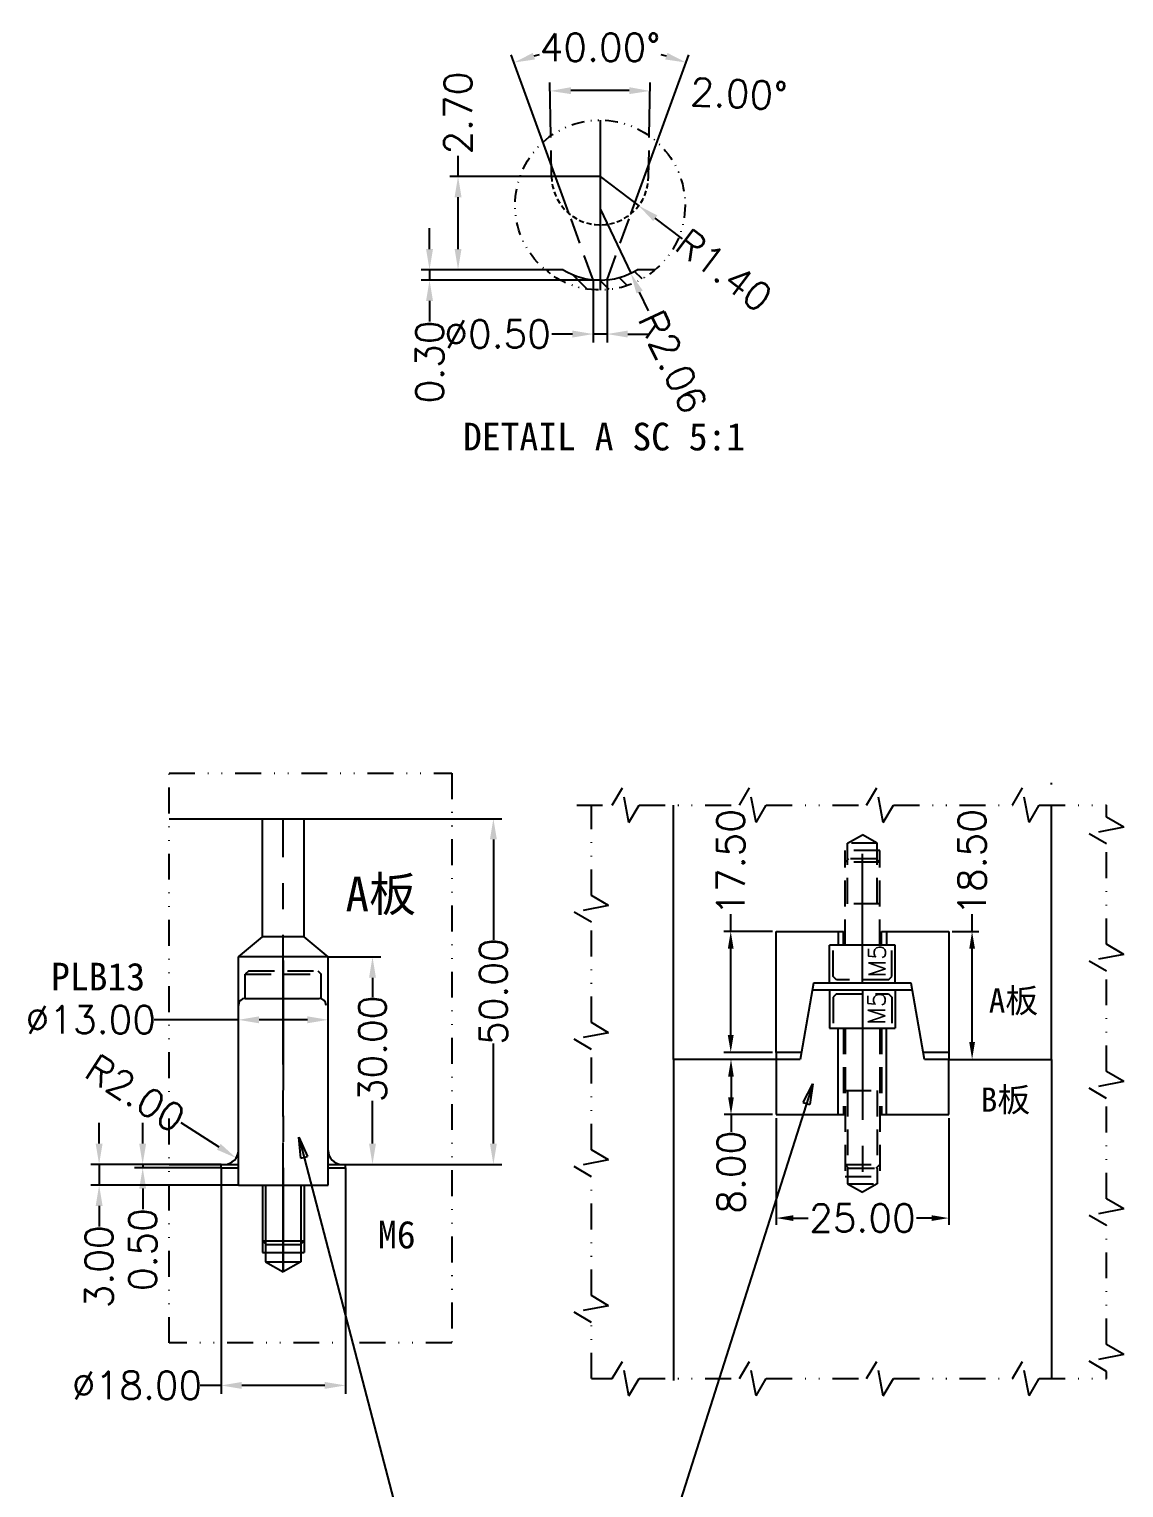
# Model space of a CAD drawing. Header units: millimetres. Extents: x -3459 to 4133, y -535 to 399.
# Drawn here: x 2599.4 to 2757.7, y -131.7 to 79.3 of the extents above; entities that cross this region are included whole.
import ezdxf

# ---------------------------------------------------------------- set-up
doc = ezdxf.new("R2010")
doc.units = ezdxf.units.MM
doc.header["$LTSCALE"] = 15
for name, pattern in [('CENTER', [2, 1.25, -0.25, 0.25, -0.25]), ('DASHED2', [0.375, 0.25, -0.125]), ('DIVIDE2', [0.625, 0.25, -0.125, 0, -0.125, 0, -0.125])]:
    doc.linetypes.add(name, pattern=pattern)
for name, color, linetype in [('cl', 1, 'CENTER'), ('DIM', 1, 'Continuous'), ('main', 4, 'Continuous'), ('PLASTIC', 3, 'Continuous'), ('SCREW', 6, 'DASHED2')]:
    doc.layers.add(name, color=color, linetype=linetype)
doc.styles.add('TXT', font='txt.shx')
doc.dimstyles.new('DIM-P4', dxfattribs={"dimtxt": 4, "dimasz": 3, "dimexe": 1.2, "dimexo": 0, "dimgap": 0.5, "dimtad": 0, "dimzin": 1, "dimdsep": 46, "dimtxsty": 'TXT', "dimcen": 0, "dimclrd": 256, "dimclre": 256, "dimclrt": 256, "dimazin": 0, "dimtfac": 1, "dimtmove": 0, "dimatfit": 3, "dimldrblk": 'CLOSEDBLANK', "dimfxl": 1, "dimtolj": 1, "dimtzin": 0, "dimarcsym": 0})
doc.dimstyles.new('DIM-P5', dxfattribs={"dimtxt": 4, "dimasz": 2.5, "dimexe": 1, "dimexo": 0.5, "dimgap": 0.5, "dimtad": 0, "dimzin": 1, "dimdsep": 46, "dimtxsty": 'TXT', "dimcen": 0, "dimclrd": 256, "dimclre": 256, "dimclrt": 256, "dimazin": 0, "dimtfac": 1, "dimtmove": 0, "dimatfit": 3, "dimldrblk": 'DOT', "dimfxl": 1, "dimtolj": 1, "dimtzin": 0, "dimarcsym": 0})

# ---------------------------------------------------------------- blocks, each defined once
blk = doc.blocks.new('*D8')
at = {"layer": 'DEFPOINTS', "color": 0, "linetype": 'ByBlock'}
for p in [(2642.62, -54.94), (2644.32, -84.94), (2649.03, -84.94)]:
    blk.add_point(p, dxfattribs=at)
at = {"layer": 'DIM', "linetype": 'ByBlock', "lineweight": -2}
for p, q in [((2642.62, -54.94), (2650.23, -54.94)), ((2649.03, -57.94), (2649.03, -60.74)), ((2649.03, -81.94), (2649.03, -75.74)), ((2644.32, -84.94), (2650.23, -84.94))]:
    blk.add_line(p, q, dxfattribs=at)
at = {"layer": 'DIM', "linetype": 'ByBlock'}
for points in [[(2648.53, -57.94), (2649.53, -57.94), (2649.03, -54.94)], [(2648.53, -81.94), (2649.53, -81.94), (2649.03, -84.94)]]:
    blk.add_solid(points, dxfattribs=at)
at = {"layer": 'DIM', "linetype": 'ByBlock', "insert": (2649.03, -68.24), "char_height": 4, "attachment_point": 5, "rotation": 90, "style": 'TXT'}
blk.add_mtext('\\A1;30.00', dxfattribs=at)
blk = doc.blocks.new('_ClosedBlank')
at = {"color": 0, "linetype": 'ByBlock', "lineweight": -2}
for p, q in [((-1, 0.167), (0, 0)), ((-1, 0.167), (-1, -0.167)), ((0, 0), (-1, -0.167))]:
    blk.add_line(p, q, dxfattribs=at)
blk = doc.blocks.new('*D10')
at = {"layer": 'DEFPOINTS', "color": 0, "linetype": 'ByBlock'}
for p in [(2660.49, -34.94), (2666.52, -34.94), (2660.49, -84.94)]:
    blk.add_point(p, dxfattribs=at)
at = {"layer": 'DIM', "linetype": 'ByBlock', "lineweight": -2}
for p, q in [((2660.49, -34.94), (2667.72, -34.94)), ((2666.52, -37.94), (2666.52, -52.44)), ((2666.52, -81.94), (2666.52, -67.44)), ((2660.49, -84.94), (2667.72, -84.94))]:
    blk.add_line(p, q, dxfattribs=at)
at = {"layer": 'DIM', "linetype": 'ByBlock'}
for points in [[(2666.02, -37.94), (2667.02, -37.94), (2666.52, -34.94)], [(2666.02, -81.94), (2667.02, -81.94), (2666.52, -84.94)]]:
    blk.add_solid(points, dxfattribs=at)
at = {"layer": 'DIM', "linetype": 'ByBlock', "insert": (2666.52, -59.94), "char_height": 4, "attachment_point": 5, "rotation": 90, "style": 'TXT'}
blk.add_mtext('\\A1;50.00', dxfattribs=at)
blk = doc.blocks.new('*D9')
at = {"layer": 'DEFPOINTS', "color": 0, "linetype": 'ByBlock'}
for p in [(2615.78, -84.94), (2627.12, -84.94), (2627.12, -85.44)]:
    blk.add_point(p, dxfattribs=at)
at = {"layer": 'DIM', "linetype": 'ByBlock', "lineweight": -2}
for p, q in [((2615.78, -81.94), (2615.78, -78.94)), ((2627.12, -84.94), (2614.58, -84.94)), ((2627.12, -85.44), (2614.58, -85.44)), ((2615.78, -84.94), (2615.78, -85.44)), ((2615.78, -88.44), (2615.78, -91.44))]:
    blk.add_line(p, q, dxfattribs=at)
at = {"layer": 'DIM', "linetype": 'ByBlock'}
for points in [[(2615.28, -81.94), (2616.28, -81.94), (2615.78, -84.94)], [(2615.28, -88.44), (2616.28, -88.44), (2615.78, -85.44)]]:
    blk.add_solid(points, dxfattribs=at)
at = {"layer": 'DIM', "linetype": 'ByBlock', "insert": (2615.78, -97.27), "char_height": 4, "attachment_point": 5, "rotation": 90, "style": 'TXT'}
blk.add_mtext('\\A1;0.50', dxfattribs=at)
blk = doc.blocks.new('*D30')
at = {"layer": 'DEFPOINTS', "color": 0, "linetype": 'ByBlock'}
for p in [(2629.62, -64.03), (2629.62, -70.19), (2642.62, -70.19)]:
    blk.add_point(p, dxfattribs=at)
at = {"layer": 'DIM', "linetype": 'ByBlock', "lineweight": -2}
for p, q in [((2629.62, -70.19), (2629.62, -62.83)), ((2642.62, -70.19), (2642.62, -62.83)), ((2629.62, -64.03), (2617.44, -64.03)), ((2639.62, -64.03), (2632.62, -64.03))]:
    blk.add_line(p, q, dxfattribs=at)
at = {"layer": 'DIM', "linetype": 'ByBlock'}
for points in [[(2632.62, -63.53), (2632.62, -64.53), (2629.62, -64.03)], [(2639.62, -63.53), (2639.62, -64.53), (2642.62, -64.03)]]:
    blk.add_solid(points, dxfattribs=at)
at = {"layer": 'DIM', "linetype": 'ByBlock', "insert": (2608.27, -64.03), "char_height": 4, "attachment_point": 5, "style": 'TXT'}
blk.add_mtext('\\A1;%%c13.00', dxfattribs=at)
blk = doc.blocks.new('*D31')
at = {"layer": 'DEFPOINTS', "color": 0, "linetype": 'ByBlock'}
for p in [(2627.63, -82.94), (2629.31, -84.02)]:
    blk.add_point(p, dxfattribs=at)
at = {"layer": 'DIM', "linetype": 'ByBlock', "lineweight": -2}
blk.add_line((2621.32, -78.89), (2626.79, -82.4), dxfattribs=at)
at = {"layer": 'DIM', "linetype": 'ByBlock'}
blk.add_solid([(2627.06, -81.98), (2626.52, -82.82), (2629.31, -84.02)], dxfattribs=at)
at = {"layer": 'DIM', "linetype": 'ByBlock', "insert": (2614.72, -74.66), "char_height": 4, "attachment_point": 5, "rotation": 327.3235, "style": 'TXT'}
blk.add_mtext('\\A1;R2.00', dxfattribs=at)
blk = doc.blocks.new('*D109')
at = {"layer": 'DEFPOINTS', "color": 0, "linetype": 'ByBlock'}
for p in [(2700.86, -51.25), (2707.42, -51.25), (2707.42, -68.75)]:
    blk.add_point(p, dxfattribs=at)
at = {"layer": 'DIM', "linetype": 'ByBlock', "lineweight": -2}
for p, q in [((2700.86, -51.25), (2700.86, -48.75)), ((2706.92, -51.25), (2699.86, -51.25)), ((2700.86, -66.25), (2700.86, -53.75)), ((2706.92, -68.75), (2699.86, -68.75))]:
    blk.add_line(p, q, dxfattribs=at)
at = {"layer": 'DIM', "linetype": 'ByBlock'}
for points in [[(2700.44, -53.75), (2701.28, -53.75), (2700.86, -51.25)], [(2700.44, -66.25), (2701.28, -66.25), (2700.86, -68.75)]]:
    blk.add_solid(points, dxfattribs=at)
at = {"layer": 'DIM', "linetype": 'ByBlock', "insert": (2700.86, -41.25), "char_height": 4, "attachment_point": 5, "rotation": 90, "style": 'TXT'}
blk.add_mtext('\\A1;17.50', dxfattribs=at)
blk = doc.blocks.new('_Dot')
at = {"color": 0, "linetype": 'ByBlock', "lineweight": -2}
blk.add_line((-0.5, 0), (-1, 0), dxfattribs=at)
at = {"color": 0, "linetype": 'ByBlock', "const_width": 0.5}
blk.add_lwpolyline([(-0.25, 0, 1), (0.25, 0, 1)], format="xyb", close=True, dxfattribs=at)
blk = doc.blocks.new('*D110')
at = {"layer": 'DEFPOINTS', "color": 0, "linetype": 'ByBlock'}
for p in [(2703.89, -69.75), (2700.9, -77.75), (2707.42, -77.75)]:
    blk.add_point(p, dxfattribs=at)
at = {"layer": 'DIM', "linetype": 'ByBlock', "lineweight": -2}
for p, q in [((2703.39, -69.75), (2699.9, -69.75)), ((2700.9, -72.25), (2700.9, -75.25)), ((2706.92, -77.75), (2699.9, -77.75)), ((2700.9, -77.75), (2700.9, -80.25))]:
    blk.add_line(p, q, dxfattribs=at)
at = {"layer": 'DIM', "linetype": 'ByBlock'}
for points in [[(2700.48, -72.25), (2701.31, -72.25), (2700.9, -69.75)], [(2700.48, -75.25), (2701.31, -75.25), (2700.9, -77.75)]]:
    blk.add_solid(points, dxfattribs=at)
at = {"layer": 'DIM', "linetype": 'ByBlock', "insert": (2700.9, -86.08), "char_height": 4, "attachment_point": 5, "rotation": 90, "style": 'TXT'}
blk.add_mtext('\\A1;8.00', dxfattribs=at)
blk = doc.blocks.new('*D126')
at = {"layer": 'DEFPOINTS', "color": 0, "linetype": 'ByBlock'}
for p in [(2707.42, -77.75), (2732.42, -77.75), (2707.42, -92.71)]:
    blk.add_point(p, dxfattribs=at)
at = {"layer": 'DIM', "linetype": 'ByBlock', "lineweight": -2}
for p, q in [((2707.42, -78.25), (2707.42, -93.71)), ((2732.42, -78.25), (2732.42, -93.71)), ((2709.92, -92.71), (2712.08, -92.71)), ((2729.92, -92.71), (2727.75, -92.71))]:
    blk.add_line(p, q, dxfattribs=at)
at = {"layer": 'DIM', "linetype": 'ByBlock'}
for points in [[(2709.92, -92.3), (2709.92, -93.13), (2707.42, -92.71)], [(2729.92, -92.3), (2729.92, -93.13), (2732.42, -92.71)]]:
    blk.add_solid(points, dxfattribs=at)
at = {"layer": 'DIM', "linetype": 'ByBlock', "insert": (2719.92, -92.71), "char_height": 4, "attachment_point": 5, "style": 'TXT'}
blk.add_mtext('\\A1;25.00', dxfattribs=at)
blk = doc.blocks.new('*D133')
at = {"layer": 'DEFPOINTS', "color": 0, "linetype": 'ByBlock'}
for p in [(2732.42, -51.25), (2735.78, -51.25), (2732.42, -69.75)]:
    blk.add_point(p, dxfattribs=at)
at = {"layer": 'DIM', "linetype": 'ByBlock', "lineweight": -2}
for p, q in [((2735.78, -51.25), (2735.78, -48.75)), ((2732.92, -51.25), (2736.78, -51.25)), ((2735.78, -67.25), (2735.78, -53.75)), ((2732.92, -69.75), (2736.78, -69.75))]:
    blk.add_line(p, q, dxfattribs=at)
at = {"layer": 'DIM', "linetype": 'ByBlock'}
for points in [[(2735.37, -53.75), (2736.2, -53.75), (2735.78, -51.25)], [(2735.37, -67.25), (2736.2, -67.25), (2735.78, -69.75)]]:
    blk.add_solid(points, dxfattribs=at)
at = {"layer": 'DIM', "linetype": 'ByBlock', "insert": (2735.78, -41.25), "char_height": 4, "attachment_point": 5, "rotation": 90, "style": 'TXT'}
blk.add_mtext('\\A1;18.50', dxfattribs=at)
blk = doc.blocks.new('*D138')
at = {"layer": 'DEFPOINTS', "color": 0, "linetype": 'ByBlock'}
for p in [(2627.12, -84.94), (2609.48, -87.94), (2629.62, -87.94)]:
    blk.add_point(p, dxfattribs=at)
at = {"layer": 'DIM', "linetype": 'ByBlock', "lineweight": -2}
for p, q in [((2609.48, -81.94), (2609.48, -78.94)), ((2627.12, -84.94), (2608.28, -84.94)), ((2609.48, -84.94), (2609.48, -87.94)), ((2629.62, -87.94), (2608.28, -87.94)), ((2609.48, -90.94), (2609.48, -93.94))]:
    blk.add_line(p, q, dxfattribs=at)
at = {"layer": 'DIM', "linetype": 'ByBlock'}
for points in [[(2608.98, -81.94), (2609.98, -81.94), (2609.48, -84.94)], [(2608.98, -90.94), (2609.98, -90.94), (2609.48, -87.94)]]:
    blk.add_solid(points, dxfattribs=at)
at = {"layer": 'DIM', "linetype": 'ByBlock', "insert": (2609.48, -99.77), "char_height": 4, "attachment_point": 5, "rotation": 90, "style": 'TXT'}
blk.add_mtext('\\A1;3.00', dxfattribs=at)
blk = doc.blocks.new('*D139')
at = {"layer": 'DEFPOINTS', "color": 0, "linetype": 'ByBlock'}
for p in [(2627.12, -85.44), (2645.12, -85.44), (2627.12, -116.92)]:
    blk.add_point(p, dxfattribs=at)
at = {"layer": 'DIM', "linetype": 'ByBlock', "lineweight": -2}
for p, q in [((2627.12, -85.44), (2627.12, -118.12)), ((2645.12, -85.44), (2645.12, -118.12)), ((2627.12, -116.92), (2624.12, -116.92)), ((2642.12, -116.92), (2630.12, -116.92))]:
    blk.add_line(p, q, dxfattribs=at)
at = {"layer": 'DIM', "linetype": 'ByBlock'}
for points in [[(2630.12, -116.42), (2630.12, -117.42), (2627.12, -116.92)], [(2642.12, -116.42), (2642.12, -117.42), (2645.12, -116.92)]]:
    blk.add_solid(points, dxfattribs=at)
at = {"layer": 'DIM', "linetype": 'ByBlock', "insert": (2614.96, -116.92), "char_height": 4, "attachment_point": 5, "style": 'TXT'}
blk.add_mtext('\\A1;%%c18.00', dxfattribs=at)
blk = doc.blocks.new('*D140')
at = {"layer": 'DEFPOINTS', "color": 0, "linetype": 'ByBlock'}
for p in [(2680.96, 43.01), (2682.96, 43.01), (2680.96, 35.17)]:
    blk.add_point(p, dxfattribs=at)
at = {"layer": 'DIM', "linetype": 'ByBlock', "lineweight": -2}
for p, q in [((2680.96, 43.01), (2680.96, 33.97)), ((2682.96, 43.01), (2682.96, 33.97)), ((2677.96, 35.17), (2674.96, 35.17)), ((2682.96, 35.17), (2680.96, 35.17)), ((2685.96, 35.17), (2688.96, 35.17))]:
    blk.add_line(p, q, dxfattribs=at)
at = {"layer": 'DIM', "linetype": 'ByBlock'}
for points in [[(2677.96, 35.67), (2677.96, 34.67), (2680.96, 35.17)], [(2685.96, 35.67), (2685.96, 34.67), (2682.96, 35.17)]]:
    blk.add_solid(points, dxfattribs=at)
at = {"layer": 'DIM', "linetype": 'ByBlock', "insert": (2667.13, 35.17), "char_height": 4, "attachment_point": 5, "style": 'TXT'}
blk.add_mtext('\\A1;%%c0.50', dxfattribs=at)
blk = doc.blocks.new('*D141')
at = {"layer": 'DEFPOINTS', "color": 0, "linetype": 'ByBlock'}
for p in [(2686.19, 76.4), (2677.46, 52.64), (2686.47, 52.64), (2680.96, 43.01), (2682.96, 43.01)]:
    blk.add_point(p, dxfattribs=at)
at = {"layer": 'DIM', "linetype": 'ByBlock', "lineweight": -2}
for p, q in [((2677.46, 52.64), (2669.11, 75.58)), ((2686.47, 52.64), (2694.82, 75.58))]:
    blk.add_line(p, q, dxfattribs=at)
for start, end in [(104.0515, 105.2741), (74.7259, 75.9485)]:
    blk.add_arc((2681.96, 40.27), 36.38, start, end, dxfattribs=at)
at = {"layer": 'DIM', "linetype": 'ByBlock'}
for points in [[(2672.53, 74.89), (2672.23, 75.84), (2669.52, 74.45)], [(2691.7, 75.84), (2691.39, 74.89), (2694.4, 74.45)]]:
    blk.add_solid(points, dxfattribs=at)
at = {"layer": 'DIM', "linetype": 'ByBlock', "insert": (2681.96, 76.65), "char_height": 4, "attachment_point": 5, "style": 'TXT'}
blk.add_mtext('\\A1;40.00°', dxfattribs=at)
blk = doc.blocks.new('*D142')
at = {"layer": 'DEFPOINTS', "color": 0, "linetype": 'ByBlock'}
for p in [(2681.96, 57.97), (2687.55, 53.74)]:
    blk.add_point(p, dxfattribs=at)
at = {"layer": 'DIM', "linetype": 'ByBlock', "lineweight": -2}
for p, q in [((2681.96, 57.97), (2687.55, 53.74)), ((2693.89, 48.93), (2689.94, 51.93))]:
    blk.add_line(p, q, dxfattribs=at)
at = {"layer": 'DIM', "linetype": 'ByBlock'}
blk.add_solid([(2690.24, 52.33), (2689.64, 51.53), (2687.55, 53.74)], dxfattribs=at)
at = {"layer": 'DIM', "linetype": 'ByBlock', "insert": (2699.87, 44.4), "char_height": 4, "attachment_point": 5, "rotation": 322.8438, "style": 'TXT'}
blk.add_mtext('\\A1;R1.40', dxfattribs=at)
blk = doc.blocks.new('*D143')
at = {"layer": 'DEFPOINTS', "color": 0, "linetype": 'ByBlock'}
for p in [(2675.59, 44.47), (2657.28, 42.97), (2681.97, 42.97)]:
    blk.add_point(p, dxfattribs=at)
at = {"layer": 'DIM', "linetype": 'ByBlock', "lineweight": -2}
for p, q in [((2657.28, 47.47), (2657.28, 50.47)), ((2675.59, 44.47), (2656.08, 44.47)), ((2657.28, 44.47), (2657.28, 42.97)), ((2681.97, 42.97), (2656.08, 42.97)), ((2657.28, 39.97), (2657.28, 36.97))]:
    blk.add_line(p, q, dxfattribs=at)
at = {"layer": 'DIM', "linetype": 'ByBlock'}
for points in [[(2656.78, 47.47), (2657.78, 47.47), (2657.28, 44.47)], [(2656.78, 39.97), (2657.78, 39.97), (2657.28, 42.97)]]:
    blk.add_solid(points, dxfattribs=at)
at = {"layer": 'DIM', "linetype": 'ByBlock', "insert": (2657.28, 31.13), "char_height": 4, "attachment_point": 5, "rotation": 90, "style": 'TXT'}
blk.add_mtext('\\A1;0.30', dxfattribs=at)
blk = doc.blocks.new('*D144')
at = {"layer": 'DEFPOINTS', "color": 0, "linetype": 'ByBlock'}
for p in [(2681.97, 53.29), (2686.39, 43.96)]:
    blk.add_point(p, dxfattribs=at)
at = {"layer": 'DIM', "linetype": 'ByBlock', "lineweight": -2}
for p, q in [((2681.97, 53.29), (2686.39, 43.96)), ((2688.96, 38.54), (2687.67, 41.25))]:
    blk.add_line(p, q, dxfattribs=at)
at = {"layer": 'DIM', "linetype": 'ByBlock'}
blk.add_solid([(2688.13, 41.46), (2687.22, 41.04), (2686.39, 43.96)], dxfattribs=at)
at = {"layer": 'DIM', "linetype": 'ByBlock', "insert": (2692.46, 31.16), "char_height": 4, "attachment_point": 5, "rotation": 295.3607, "style": 'TXT'}
blk.add_mtext('\\A1;R2.06', dxfattribs=at)
blk = doc.blocks.new('*D145')
at = {"layer": 'DEFPOINTS', "color": 0, "linetype": 'ByBlock'}
for p in [(2679.55, 70.4), (2674.85, 63.85), (2689.07, 63.85), (2674.95, 57.97), (2688.97, 57.97)]:
    blk.add_point(p, dxfattribs=at)
at = {"layer": 'DIM', "linetype": 'ByBlock', "lineweight": -2}
for p, q in [((2674.85, 63.85), (2674.71, 71.54)), ((2689.07, 63.85), (2689.21, 71.54))]:
    blk.add_line(p, q, dxfattribs=at)
blk.add_arc((2681.96, -343.61), 414.02, 89.4152, 90.5848, dxfattribs=at)
at = {"layer": 'DIM', "linetype": 'ByBlock'}
for points in [[(2677.74, 69.88), (2677.73, 70.88), (2674.74, 70.34)], [(2686.19, 70.88), (2686.18, 69.88), (2689.19, 70.34)]]:
    blk.add_solid(points, dxfattribs=at)
at = {"layer": 'DIM', "linetype": 'ByBlock', "insert": (2702.05, 69.92), "char_height": 4, "attachment_point": 5, "rotation": 357.2184, "style": 'TXT'}
blk.add_mtext('\\A1;2.00°', dxfattribs=at)
blk = doc.blocks.new('*D146')
at = {"layer": 'DEFPOINTS', "color": 0, "linetype": 'ByBlock'}
for p in [(2661.41, 57.97), (2681.97, 57.97), (2675.59, 44.47)]:
    blk.add_point(p, dxfattribs=at)
at = {"layer": 'DIM', "linetype": 'ByBlock', "lineweight": -2}
for p, q in [((2661.41, 57.97), (2661.41, 60.97)), ((2681.97, 57.97), (2660.21, 57.97)), ((2661.41, 47.47), (2661.41, 54.97)), ((2675.59, 44.47), (2660.21, 44.47))]:
    blk.add_line(p, q, dxfattribs=at)
at = {"layer": 'DIM', "linetype": 'ByBlock'}
for points in [[(2660.91, 54.97), (2661.91, 54.97), (2661.41, 57.97)], [(2660.91, 47.47), (2661.91, 47.47), (2661.41, 44.47)]]:
    blk.add_solid(points, dxfattribs=at)
at = {"layer": 'DIM', "linetype": 'ByBlock', "insert": (2661.41, 67.14), "char_height": 4, "attachment_point": 5, "rotation": 90, "style": 'TXT'}
blk.add_mtext('\\A1;2.70', dxfattribs=at)

msp = doc.modelspace()

# ---------------------------------------------------------------- linework, layer by layer
at = {"color": 9, "linetype": 'DIVIDE2'}
msp.add_lwpolyline([(2619.593, -110.7753), (2619.593, -28.3416), (2660.4853, -28.3416), (2660.4853, -110.7753), (2619.593, -110.7753)], dxfattribs=at)
at = {"layer": 'cl', "linetype": 'ByBlock'}
msp.add_line((2681.9684, 66.1217), (2681.9684, 41.5409), dxfattribs=at)
at = {"layer": 'cl'}
msp.add_line((2636.1231, -100.5082), (2636.1231, -34.9367), dxfattribs=at)
at = {"layer": 'DIM', "linetype": 'ByBlock'}
for p, q in [((2707.4181, -68.749), (2707.4181, -69.749)), ((2732.4181, -68.749), (2732.4181, -69.749))]:
    msp.add_line(p, q, dxfattribs=at)
at = {"layer": 'main', "linetype": 'DASHED2'}
for p, q in [((2674.9518, 57.974), (2674.8492, 63.8547)), ((2688.9712, 57.974), (2689.0738, 63.8547)), ((2680.9615, 43.0144), (2677.4567, 52.644)), ((2682.9615, 43.0144), (2686.4664, 52.644))]:
    msp.add_line(p, q, dxfattribs=at)
at = {"layer": 'main', "linetype": 'ByBlock'}
for p, q in [((2674.3192, 44.2059), (2674.5873, 44.474)), ((2692.5761, -69.749), (2692.5761, -32.9933)), ((2747.2601, -69.749), (2747.2601, -32.9933)), ((2707.4181, -51.249), (2717.1681, -51.249)), ((2707.4181, -68.749), (2707.4181, -51.249)), ((2716.4181, -51.249), (2716.4181, -53.249)), ((2722.6681, -51.249), (2732.4181, -51.249)), ((2723.4181, -51.249), (2723.4181, -53.249)), ((2732.4181, -51.249), (2732.4181, -68.749)), ((2724.6681, -53.249), (2715.1681, -53.249)), ((2715.1681, -58.749), (2715.1681, -53.249)), ((2724.6681, -58.749), (2724.6681, -53.249)), ((2712.8574, -58.749), (2710.9181, -69.749)), ((2726.9788, -58.749), (2712.8574, -58.749)), ((2728.9181, -69.749), (2726.9788, -58.749)), ((2727.1551, -59.749), (2712.6811, -59.749)), ((2715.1681, -59.749), (2715.1681, -65.249)), ((2724.6681, -59.749), (2724.6681, -65.249)), ((2715.1681, -65.249), (2724.6681, -65.249)), ((2716.4181, -77.749), (2716.4181, -65.249)), ((2723.4181, -77.749), (2723.4181, -65.249)), ((2711.0944, -68.749), (2707.4181, -68.749)), ((2732.4181, -68.749), (2728.7418, -68.749)), ((2707.4181, -69.749), (2692.5761, -69.749)), ((2692.5761, -69.749), (2692.5761, -116.2066)), ((2710.9181, -69.749), (2707.4181, -69.749)), ((2707.4181, -69.749), (2707.4181, -77.749)), ((2732.4181, -69.749), (2728.9181, -69.749)), ((2732.4181, -77.749), (2732.4181, -69.749)), ((2732.4181, -69.749), (2747.2601, -69.749)), ((2747.2601, -69.749), (2747.2601, -115.9363)), ((2707.4181, -77.749), (2717.4181, -77.749)), ((2722.4181, -77.749), (2732.4181, -77.749)), ((2629.6231, -87.9367), (2629.6231, -84.9367)), ((2642.6231, -87.9367), (2642.6231, -84.9367))]:
    msp.add_line(p, q, dxfattribs=at)
at = {"layer": 'main', "linetype": 'DIVIDE2'}
for p, q in [((2683.7123, -32.9933), (2685.1853, -30.4933)), ((2686.1312, -35.4933), (2685.1853, -30.4933)), ((2702.1123, -32.9933), (2703.5852, -30.4933)), ((2704.5311, -35.4933), (2703.5852, -30.4933)), ((2720.5123, -32.9933), (2721.9852, -30.4933)), ((2722.9311, -35.4933), (2721.9852, -30.4933)), ((2741.6037, -32.9933), (2743.0766, -30.4933)), ((2744.0225, -35.4933), (2743.0766, -30.4933)), ((2747.2601, -30.0052), (2747.2601, -29.749)), ((2678.5811, -32.9933), (2683.7123, -32.9933)), ((2680.6983, -46.0291), (2680.6983, -32.9933)), ((2686.1312, -35.4933), (2687.6041, -32.9933)), ((2687.6041, -32.9933), (2702.1123, -32.9933)), ((2704.5311, -35.4933), (2706.0041, -32.9933)), ((2706.0041, -32.9933), (2720.5123, -32.9933)), ((2722.9311, -35.4933), (2724.404, -32.9933)), ((2724.404, -32.9933), (2741.6037, -32.9933)), ((2744.0225, -35.4933), (2745.4954, -32.9933)), ((2745.4954, -32.9933), (2755.2348, -32.9933)), ((2755.2348, -34.7037), (2755.2348, -32.9933)), ((2757.7348, -36.1767), (2755.2348, -34.7037)), ((2757.7348, -36.1767), (2752.7348, -37.1226)), ((2755.2348, -38.5955), (2752.7348, -37.1226)), ((2755.2348, -53.1037), (2755.2348, -38.5955)), ((2683.1983, -47.502), (2680.6983, -46.0291)), ((2683.1983, -47.502), (2678.1983, -48.4479)), ((2680.6983, -49.9209), (2678.1983, -48.4479)), ((2680.6983, -64.4291), (2680.6983, -49.9209)), ((2757.7348, -54.5767), (2752.7348, -55.5226)), ((2757.7348, -54.5767), (2755.2348, -53.1037)), ((2755.2348, -56.9955), (2752.7348, -55.5226)), ((2755.2348, -71.5037), (2755.2348, -56.9955)), ((2683.1983, -65.902), (2680.6983, -64.4291)), ((2683.1983, -65.902), (2678.1983, -66.8479)), ((2680.6983, -68.3208), (2678.1983, -66.8479)), ((2680.6983, -82.829), (2680.6983, -68.3208)), ((2757.7348, -72.9766), (2755.2348, -71.5037)), ((2757.7348, -72.9766), (2752.7348, -73.9225)), ((2755.2348, -75.3955), (2752.7348, -73.9225)), ((2755.2348, -89.9037), (2755.2348, -75.3955)), ((2683.1983, -84.302), (2678.1983, -85.2479)), ((2683.1983, -84.302), (2680.6983, -82.829)), ((2680.6983, -86.7208), (2678.1983, -85.2479)), ((2680.6983, -103.9204), (2680.6983, -86.7208)), ((2757.7348, -91.3766), (2755.2348, -89.9037)), ((2757.7348, -91.3766), (2752.7348, -92.3225)), ((2755.2348, -93.7954), (2752.7348, -92.3225)), ((2755.2348, -110.9951), (2755.2348, -93.7954)), ((2683.1983, -105.3934), (2678.1983, -106.3393)), ((2683.1983, -105.3934), (2680.6983, -103.9204)), ((2680.6983, -107.8122), (2678.1983, -106.3393)), ((2680.6983, -115.9363), (2680.6983, -107.8122)), ((2757.7348, -112.468), (2755.2348, -110.9951)), ((2683.7123, -115.9363), (2685.1853, -113.4363)), ((2686.1312, -118.4363), (2685.1853, -113.4363)), ((2702.1123, -115.9363), (2703.5852, -113.4363)), ((2704.5311, -118.4363), (2703.5852, -113.4363)), ((2720.5123, -115.9363), (2721.9852, -113.4363)), ((2722.9311, -118.4363), (2721.9852, -113.4363)), ((2741.6037, -115.9363), (2743.0766, -113.4363)), ((2744.0225, -118.4363), (2743.0766, -113.4363)), ((2757.7348, -112.468), (2752.7348, -113.4139)), ((2755.2348, -114.8868), (2752.7348, -113.4139)), ((2680.6983, -115.9363), (2683.7123, -115.9363)), ((2686.1312, -118.4363), (2687.6041, -115.9363)), ((2687.6041, -115.9363), (2702.1123, -115.9363)), ((2704.5311, -118.4363), (2706.0041, -115.9363)), ((2706.0041, -115.9363), (2720.5123, -115.9363)), ((2722.9311, -118.4363), (2724.404, -115.9363)), ((2724.404, -115.9363), (2741.6037, -115.9363)), ((2744.0225, -118.4363), (2745.4954, -115.9363)), ((2745.4954, -115.9363), (2755.2348, -115.9363)), ((2755.2348, -115.9363), (2755.2348, -114.8868))]:
    msp.add_line(p, q, dxfattribs=at)
at = {"layer": 'main', "color": 4, "linetype": 'Continuous'}
for p, q in [((2619.593, -34.9367), (2660.4853, -34.9367)), ((2619.593, -84.9367), (2629.6231, -84.9367)), ((2627.1231, -85.4367), (2627.1231, -84.9367)), ((2627.1231, -85.4367), (2627.1231, -85.4367)), ((2642.6231, -84.9367), (2660.4853, -84.9367)), ((2645.1231, -85.4367), (2645.1231, -84.9367))]:
    msp.add_line(p, q, dxfattribs=at)
at = {"layer": 'main'}
for p, q in [((2633.1231, -52.05), (2633.1231, -34.9367)), ((2639.1231, -52.05), (2639.1231, -34.9367)), ((2629.6231, -54.9367), (2633.1231, -52.05)), ((2639.1231, -52.05), (2633.1231, -52.05)), ((2642.6231, -54.9367), (2639.1231, -52.05)), ((2629.6231, -85.4367), (2629.6231, -54.9367)), ((2642.6231, -54.9367), (2629.6231, -54.9367)), ((2642.6231, -85.4367), (2642.6231, -54.9367)), ((2630.6231, -60.9367), (2641.3231, -60.9367)), ((2627.1231, -85.4367), (2629.6231, -85.4367)), ((2642.6231, -85.4367), (2645.1231, -85.4367)), ((2629.6231, -87.9367), (2642.6231, -87.9367))]:
    msp.add_line(p, q, dxfattribs=at)
at = {"layer": 'main', "linetype": 'DIVIDE2', "ltscale": 0.5}
msp.add_circle((2681.9615, 53.8313), 12.2904, dxfattribs=at)
at = {"layer": 'main', "linetype": 'DASHED2', "ltscale": 0.2}
msp.add_arc((2681.9615, 57.974), 7.0097, 180, 0, dxfattribs=at)
at = {"layer": 'main'}
for centre, radius, start, end in [((2630.6231, -61.9367), 1, 90, 180), ((2641.3231, -61.9367), 1, 360, 90), ((2627.6275, -82.9367), 2, 270, 0), ((2644.6231, -82.9367), 2, 180, 270)]:
    msp.add_arc(centre, radius, start, end, dxfattribs=at)
at = {"layer": 'PLASTIC', "linetype": 'ByBlock'}
for p, q in [((2676.5973, 44.474), (2674.5873, 44.474)), ((2689.9299, 44.474), (2687.3395, 44.474)), ((2689.881, 44.4326), (2689.8396, 44.474)), ((2674.7632, 43.8695), (2674.373, 44.2597)), ((2680.0836, 41.6852), (2678.0154, 43.7534)), ((2683.2919, 41.6131), (2681.9385, 42.9666)), ((2685.8642, 42.177), (2684.7053, 43.336)), ((2688.0325, 43.145), (2686.9366, 44.2408))]:
    msp.add_line(p, q, dxfattribs=at)
msp.add_arc((2681.9684, 53.2887), 10.3222, 238.64452, 301.35548, dxfattribs=at)
at = {"layer": 'SCREW', "linetype": 'DASHED2'}
for p, q in [((2717.7681, -38.4903), (2719.9181, -37.249)), ((2722.0681, -38.4903), (2719.9181, -37.249)), ((2722.4181, -39.549), (2717.4181, -39.549)), ((2717.4181, -53.249), (2717.4181, -39.549)), ((2722.0681, -38.4903), (2717.7681, -38.4903)), ((2717.7681, -47.249), (2717.7681, -38.4903)), ((2722.0681, -47.249), (2722.0681, -38.4903)), ((2722.4181, -53.249), (2722.4181, -39.549)), ((2717.9181, -40.749), (2717.4181, -41.249)), ((2722.4181, -41.249), (2717.4181, -41.249)), ((2721.9181, -40.749), (2717.9181, -40.749)), ((2722.4181, -41.249), (2721.9181, -40.749)), ((2722.4181, -47.249), (2717.4181, -47.249)), ((2715.6681, -57.749), (2715.6681, -53.249)), ((2724.1681, -57.749), (2724.1681, -53.249)), ((2716.1681, -58.249), (2715.6681, -57.749)), ((2723.6681, -58.249), (2716.1681, -58.249)), ((2716.1681, -60.249), (2715.6681, -60.749)), ((2715.6681, -60.749), (2715.6681, -65.249)), ((2716.1681, -60.249), (2723.6681, -60.249)), ((2724.1681, -60.749), (2724.1681, -65.249)), ((2717.1681, -65.249), (2717.1681, -77.749)), ((2717.4181, -65.249), (2717.4181, -86.6791)), ((2722.4181, -65.249), (2722.4181, -86.6791)), ((2722.6681, -65.249), (2722.6681, -77.749)), ((2717.4181, -74.249), (2722.4181, -74.249)), ((2717.7681, -74.249), (2717.7681, -87.7378)), ((2722.0681, -74.249), (2722.0681, -87.7378)), ((2717.4181, -84.9791), (2722.4181, -84.9791)), ((2717.4181, -84.9791), (2717.9181, -85.4791)), ((2717.9181, -85.4791), (2721.9181, -85.4791)), ((2721.9181, -85.4791), (2722.4181, -84.9791)), ((2717.4181, -86.6791), (2722.4181, -86.6791)), ((2717.7681, -87.7378), (2719.9181, -88.9791)), ((2717.7681, -87.7378), (2722.0681, -87.7378)), ((2722.0681, -87.7378), (2719.9181, -88.9791))]:
    msp.add_line(p, q, dxfattribs=at)
at = {"layer": 'SCREW', "linetype": 'CENTER'}
for p, q in [((2719.9181, -58.749), (2719.9181, -37.249)), ((2636.1231, -55.4367), (2636.1231, -100.5082)), ((2719.9181, -59.749), (2719.9181, -88.9791))]:
    msp.add_line(p, q, dxfattribs=at)
at = {"layer": 'SCREW', "linetype": 'Continuous'}
for p, q in [((2717.1681, -53.249), (2717.1681, -51.249)), ((2722.6681, -53.249), (2722.6681, -51.249)), ((2724.6681, -53.249), (2715.1681, -53.249)), ((2723.6681, -58.249), (2724.1681, -57.749)), ((2723.6681, -60.249), (2724.1681, -60.749)), ((2715.1681, -65.249), (2724.6681, -65.249)), ((2633.1231, -87.9367), (2633.1231, -97.7082)), ((2633.5731, -87.9367), (2633.5731, -99.036)), ((2638.6731, -87.9367), (2638.6731, -99.036)), ((2639.1231, -87.9367), (2639.1231, -97.7082)), ((2633.1231, -96.0082), (2633.6231, -96.5082)), ((2633.1231, -96.0082), (2639.1231, -96.0082)), ((2633.6231, -96.5082), (2638.6231, -96.5082)), ((2638.6231, -96.5082), (2639.1231, -96.0082)), ((2633.1231, -97.7082), (2639.1231, -97.7082)), ((2633.5731, -99.036), (2638.6731, -99.036)), ((2633.5731, -99.036), (2636.1231, -100.5082)), ((2638.6731, -99.036), (2636.1231, -100.5082))]:
    msp.add_line(p, q, dxfattribs=at)
at = {"layer": 'SCREW'}
for p, q in [((2631.1231, -56.9367), (2630.6231, -57.4367)), ((2631.1231, -56.9367), (2641.1231, -56.9367)), ((2641.1231, -56.9367), (2641.6231, -57.4367)), ((2630.6231, -60.9367), (2630.6231, -57.4367)), ((2630.6231, -57.4367), (2641.6231, -57.4367)), ((2641.6231, -60.9367), (2641.6231, -57.4367))]:
    msp.add_line(p, q, dxfattribs=at)

# ---------------------------------------------------------------- texts
at = {"layer": 'DIM', "linetype": 'ByBlock', "insert": (2645.1247, -43.3465), "char_height": 5, "width": 50.84227, "attachment_point": 1}
msp.add_mtext('{\\fKaiTi_GB2312|b0|i0|c134|p49;A板}', dxfattribs=at)
at = {"layer": 'DIM', "char_height": 4, "attachment_point": 3}
for s, insert in [('{\\fSimSun|b0|i0|c134|p54;PLB13}', (2616.1262, -55.7744)), ('M6', (2655.2695, -93.0996))]:
    msp.add_mtext(s, dxfattribs=dict(at, insert=insert))
at = {"layer": 'main', "linetype": 'ByBlock', "attachment_point": 1}
for s, insert, char_height, width in [('{\\fKaiTi_GB2312|b0|i0|c134|p49;DETAIL A SC 5:1}', (2662.1309, 22.3389), 4, 61.307786), ('{\\fSimSun|b0|i0|c134|p2;A板}', (2738.2008, -59.492), 3.5, 25.481417), ('B{\\fSimSun|b0|i0|c134|p2;板}', (2737.0515, -73.8293), 3.5, 25.481417)]:
    msp.add_mtext(s, dxfattribs=dict(at, insert=insert, char_height=char_height, width=width))
at = {"layer": 'SCREW', "linetype": 'Continuous', "char_height": 2.5, "attachment_point": 1, "rotation": 90}
for insert in [(2720.7707, -57.919), (2720.7034, -64.7551)]:
    msp.add_mtext('{\\Ftxt.shx|c134;M5}', dxfattribs=dict(at, insert=insert))

# ---------------------------------------------------------------- dimensions: what is measured, and where the dimension line sits
at = {"layer": 'DIM', "linetype": 'ByBlock'}
for base, line1, line2, picture, middle in [((2686.1852, 76.4029), ((2680.9615, 43.0144), (2677.4567, 52.644)), ((2682.9615, 43.0144), (2686.4664, 52.644)), '*D141', (2681.9615, 76.6489)), ((2679.5529, 70.3984), ((2674.9518, 57.974), (2674.8492, 63.8547)), ((2688.9712, 57.974), (2689.0738, 63.8547)), '*D145', (2702.0532, 69.9176))]:
    dim = msp.add_angular_dim_2l(base=base, line1=line1, line2=line2, dimstyle='DIM-P4', override={"dimlfac": 0.2}, dxfattribs=at)
    dim.commit()
    dim.dimension.update_dxf_attribs({"geometry": picture, "text_midpoint": middle, "dimtype": 162})
dim = msp.add_linear_dim(base=(2661.4121, 57.9688), p1=(2675.5923, 44.474), p2=(2681.9684, 57.9688), angle=90, dimstyle='DIM-P4', override={"dimlfac": 0.2}, dxfattribs=at)
dim.commit()
dim.dimension.update_dxf_attribs({"geometry": '*D146', "text_midpoint": (2661.4121, 67.1355), "dimtype": 160})
for center, mpoint, override, picture, middle in [((2681.9615, 57.974), (2687.5482, 53.7403), {"dimlfac": 0.2}, '*D142', (2699.8685, 44.4035)), ((2627.6275, -82.9367), (2629.311, -84.0165), {"dimtmove": 1}, '*D31', (2614.7241, -74.6604))]:
    dim = msp.add_radius_dim(center=center, mpoint=mpoint, dimstyle='DIM-P4', override=override, dxfattribs=at)
    dim.commit()
    dim.dimension.update_dxf_attribs({"geometry": picture, "text_midpoint": middle, "dimtype": 164})
dim = msp.add_radius_dim(center=(2681.9684, 53.2887), mpoint=(2686.3895, 43.9613), dimstyle='DIM-P4', override={"dimlfac": 0.2}, dxfattribs=at)
dim.commit()
dim.dimension.update_dxf_attribs({"geometry": '*D144', "text_midpoint": (2692.4573, 31.1599)})
dim = msp.add_linear_dim(base=(2657.2774, 42.9665), p1=(2675.5923, 44.474), p2=(2681.9684, 42.9665), angle=90, dimstyle='DIM-P4', override={"dimlfac": 0.2}, dxfattribs=at)
dim.commit()
dim.dimension.update_dxf_attribs({"geometry": '*D143', "text_midpoint": (2657.2774, 31.1332)})
dim = msp.add_linear_dim(base=(2680.9615, 35.167), p1=(2682.9615, 43.0144), p2=(2680.9615, 43.0144), text='%%c0.50', dimstyle='DIM-P4', override={"dimlfac": 0.2}, dxfattribs=at)
dim.commit()
dim.dimension.update_dxf_attribs({"geometry": '*D140', "text_midpoint": (2667.1282, 35.167), "dimtype": 160})
for base, p1, p2, angle, dimstyle, picture, middle in [((2666.5218, -34.9367), (2660.4853, -84.9367), (2660.4853, -34.9367), 90, 'DIM-P4', '*D10', (2666.5218, -59.9367)), ((2700.8964, -77.749), (2703.8857, -69.749), (2707.4181, -77.749), 90, 'DIM-P5', '*D110', (2700.8964, -86.0823)), ((2707.4181, -92.7143), (2732.4181, -77.749), (2707.4181, -77.749), 180, 'DIM-P5', '*D126', (2719.9181, -92.7143))]:
    dim = msp.add_linear_dim(base=base, p1=p1, p2=p2, angle=angle, dimstyle=dimstyle, dxfattribs=at)
    dim.commit()
    dim.dimension.update_dxf_attribs({"geometry": picture, "text_midpoint": middle})
for base, p1, p2, dimstyle, picture, middle in [((2700.8595, -51.249), (2707.4181, -68.749), (2707.4181, -51.249), 'DIM-P5', '*D109', (2700.8595, -41.249)), ((2735.7819, -51.249), (2732.4181, -69.749), (2732.4181, -51.249), 'DIM-P5', '*D133', (2735.7819, -41.249)), ((2649.0327, -84.9367), (2642.6231, -54.9367), (2644.3231, -84.9367), 'DIM-P4', '*D8', (2649.0327, -68.2367)), ((2609.4806, -87.9367), (2627.1231, -84.9367), (2629.6231, -87.9367), 'DIM-P4', '*D138', (2609.4806, -99.7701)), ((2615.7769, -84.9367), (2627.1231, -85.4367), (2627.1231, -84.9367), 'DIM-P4', '*D9', (2615.7769, -97.2701))]:
    dim = msp.add_linear_dim(base=base, p1=p1, p2=p2, angle=90, dimstyle=dimstyle, dxfattribs=at)
    dim.commit()
    dim.dimension.update_dxf_attribs({"geometry": picture, "text_midpoint": middle, "dimtype": 160})
for base, p1, p2, picture, middle in [((2629.6231, -64.0318), (2642.6231, -70.1867), (2629.6231, -70.1867), '*D30', (2608.2718, -64.0318)), ((2627.1231, -116.9218), (2645.1231, -85.4367), (2627.1231, -85.4367), '*D139', (2614.9565, -116.9218))]:
    dim = msp.add_linear_dim(base=base, p1=p1, p2=p2, text='%%c<>', dimstyle='DIM-P4', dxfattribs=at)
    dim.commit()
    dim.dimension.update_dxf_attribs({"geometry": picture, "text_midpoint": middle, "dimtype": 160})

# ---------------------------------------------------------------- leaders
at = {"layer": 'DIM', "linetype": 'ByBlock', "annotation_type": 0, "has_hookline": 1, "text_width": 6.6667}
for points, hookline_direction in [([(2712.7188, -73.2861), (2687.3116, -153.2044), (2684.3116, -153.2044)], 1), ([(2638.3755, -81.0149), (2657.2556, -153.1318), (2660.2556, -153.1318)], 0)]:
    msp.add_leader(points, dimstyle='DIM-P4', dxfattribs=dict(at, hookline_direction=hookline_direction))

doc.saveas('drawing.dxf')
